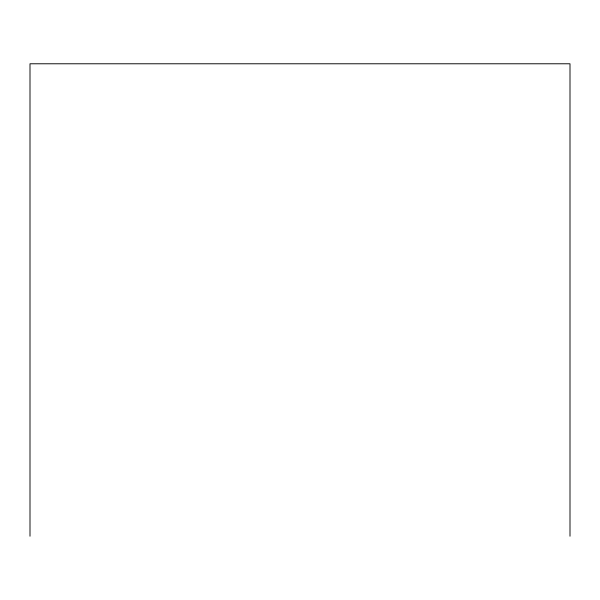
<?xml version="1.0" encoding="UTF-8"?>
<svg xmlns="http://www.w3.org/2000/svg" width="600" height="600" viewBox="0 0 600 600"><rect width="100%" height="100%" fill="white"/><g stroke="black" fill="none" stroke-linecap="round" stroke-linejoin="round"><path stroke-width="0.9" d="M570 536.22L570 63.78L30 63.78L30 536.22"/></g></svg>
